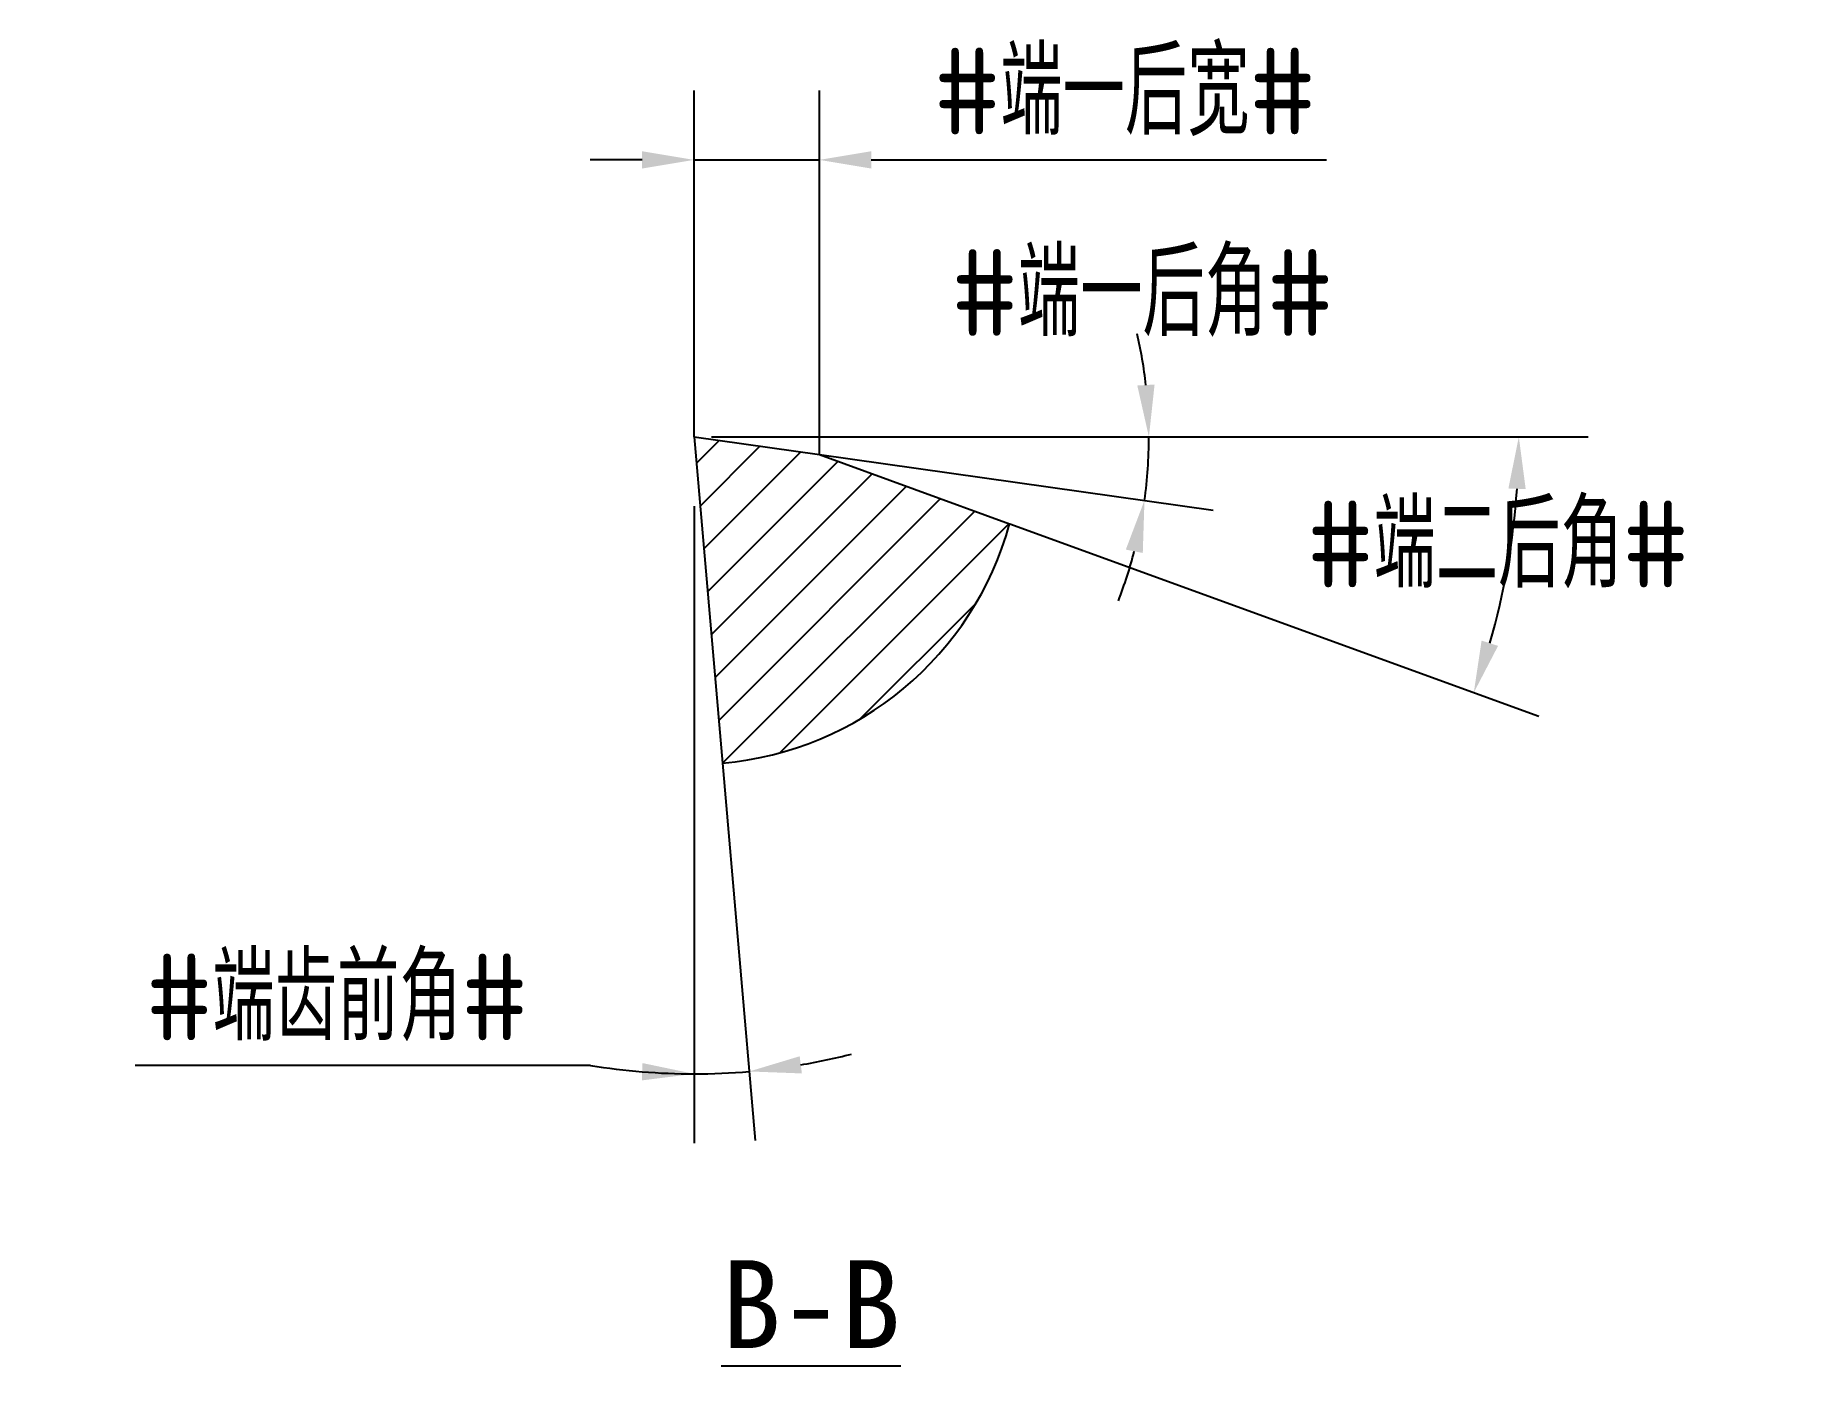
# Model space of a CAD drawing. Header units: millimetres. Extents: x 2489.2 to 2540.2, y 1167.4 to 1205.8.
import ezdxf

# ---------------------------------------------------------------- set-up
doc = ezdxf.new("R2010")
doc.units = ezdxf.units.MM
for name, color, linetype in [('保护层', 7, 'Continuous'), ('标注', 7, 'Continuous'), ('轮廓', 4, 'Continuous')]:
    doc.layers.add(name, color=color, linetype=linetype)
doc.styles.add('CFST0', font='gbenor.shx', dxfattribs={"bigfont": 'gbcbig.shx'})
doc.styles.get("Standard").update_dxf_attribs({"font": 'gbenor.shx'})
doc.dimstyles.new('TYToolDesignC1-1', dxfattribs={"dimtxt": 2.5, "dimasz": 1.5, "dimexe": 2, "dimexo": 0, "dimtad": 1, "dimtoh": 1, "dimdec": 3, "dimdsep": 46, "dimtxsty": 'CFST0', "dimcen": 2.502, "dimclrd": 3, "dimclre": 3, "dimclrt": 3, "dimazin": 2, "dimtfac": 1, "dimtdec": 3, "dimtmove": 0, "dimatfit": 3, "dimfxl": 1, "dimarcsym": 0})

# ---------------------------------------------------------------- blocks, each defined once
blk = doc.blocks.new('*D1')
at = {"layer": 'Defpoints', "color": 0, "transparency": 16777216}
for p in [(2508.259, 1194.19), (2508.259, 1194.19), (2508.259, 1192.19), (2509.079, 1184.77), (2509.323, 1175.824)]:
    blk.add_point(p, dxfattribs=at)
at = {"layer": '标注', "color": 3, "lineweight": -2, "transparency": 16777216}
for p, q in [((2508.259, 1192.19), (2508.259, 1173.793)), ((2509.079, 1184.77), (2510.028, 1173.87)), ((2505.269, 1176.037), (2492.114, 1176.037))]:
    blk.add_line(p, q, dxfattribs=at)
for start, end in [(260.6466, 270), (260.6544, 265.3272), (279.6478, 284.3206), (270, 274.975)]:
    blk.add_arc((2508.259, 1194.19), 18.397, start, end, dxfattribs=at)
at = {"layer": '标注', "color": 3, "transparency": 16777216}
for points in [[(2506.77, 1176.104), (2506.75, 1175.604), (2508.259, 1175.793)], [(2511.374, 1175.805), (2511.31, 1176.301), (2509.854, 1175.862)]]:
    blk.add_solid(points, dxfattribs=at)
at = {"layer": '标注', "color": 3, "transparency": 16777216, "insert": (2497.942, 1177.995), "char_height": 2.5, "attachment_point": 5, "style": 'CFST0'}
blk.add_mtext('#端齿前角#', dxfattribs=at)
blk = doc.blocks.new('*D3')
at = {"layer": 'Defpoints', "color": 0, "transparency": 16777216}
for p in [(2508.259, 1194.19), (2508.259, 1194.19), (2508.759, 1194.19), (2511.879, 1193.68), (2521.342, 1192.966)]:
    blk.add_point(p, dxfattribs=at)
at = {"layer": '标注', "color": 3, "lineweight": -2, "transparency": 16777216}
for p, q in [((2508.759, 1194.19), (2523.399, 1194.19)), ((2511.879, 1193.68), (2523.251, 1192.078))]:
    blk.add_line(p, q, dxfattribs=at)
for start, end in [(6.5438, 13.0876), (351.9807, 360), (338.8931, 345.4369)]:
    blk.add_arc((2508.259, 1194.19), 13.141, start, end, dxfattribs=at)
at = {"layer": '标注', "color": 3, "transparency": 16777216}
for points in [[(2521.563, 1195.702), (2521.064, 1195.673), (2521.399, 1194.19)], [(2520.732, 1190.935), (2521.222, 1190.837), (2521.271, 1192.357)]]:
    blk.add_solid(points, dxfattribs=at)
at = {"layer": '标注', "color": 3, "transparency": 16777216, "insert": (2521.213, 1198.34), "char_height": 2.5, "attachment_point": 5, "style": 'CFST0'}
blk.add_mtext('#端一后角#', dxfattribs=at)
blk = doc.blocks.new('*D4')
at = {"layer": 'Defpoints', "color": 0, "transparency": 16777216}
for p in [(2510.479, 1194.19), (2510.479, 1194.19), (2511.259, 1194.19), (2517.379, 1191.68), (2531.94, 1191.683)]:
    blk.add_point(p, dxfattribs=at)
at = {"layer": '标注', "color": 3, "lineweight": -2, "transparency": 16777216}
for p, q in [((2511.259, 1194.19), (2534.086, 1194.19)), ((2517.379, 1191.68), (2532.664, 1186.12))]:
    blk.add_line(p, q, dxfattribs=at)
blk.add_arc((2510.479, 1194.19), 21.608, 343.9885, 356.0217, dxfattribs=at)
at = {"layer": '标注', "color": 3, "transparency": 16777216}
for points in [[(2531.784, 1192.7), (2532.284, 1192.682), (2532.086, 1194.19)], [(2531.486, 1188.153), (2531.01, 1188.307), (2530.785, 1186.804)]]:
    blk.add_solid(points, dxfattribs=at)
at = {"layer": '标注', "color": 3, "transparency": 16777216, "insert": (2531.486, 1191.076), "char_height": 2.5, "attachment_point": 5, "style": 'CFST0'}
blk.add_mtext('#端二后角#', dxfattribs=at)
blk = doc.blocks.new('*D2')
at = {"layer": 'Defpoints', "color": 0, "transparency": 16777216}
for p in [(2511.879, 1202.19), (2508.259, 1194.19), (2511.879, 1193.68)]:
    blk.add_point(p, dxfattribs=at)
at = {"layer": '标注', "color": 3, "lineweight": -2, "transparency": 16777216}
for p, q in [((2508.259, 1194.19), (2508.259, 1204.19)), ((2511.879, 1193.68), (2511.879, 1204.19)), ((2506.759, 1202.19), (2505.259, 1202.19)), ((2508.259, 1202.19), (2511.879, 1202.19)), ((2513.379, 1202.19), (2526.533, 1202.19))]:
    blk.add_line(p, q, dxfattribs=at)
at = {"layer": '标注', "color": 3, "transparency": 16777216}
for points in [[(2506.759, 1202.44), (2506.759, 1201.94), (2508.259, 1202.19)], [(2513.379, 1202.44), (2513.379, 1201.94), (2511.879, 1202.19)]]:
    blk.add_solid(points, dxfattribs=at)
at = {"layer": '标注', "color": 3, "transparency": 16777216, "insert": (2520.706, 1204.148), "char_height": 2.5, "attachment_point": 5, "style": 'CFST0'}
blk.add_mtext('#端一后宽#', dxfattribs=at)

msp = doc.modelspace()

# ---------------------------------------------------------------- hatches: boundary and pattern name
at = {"layer": '轮廓'}
h = msp.add_hatch(dxfattribs=at)
h.set_pattern_fill('ANSI31', color=256, scale=0.3)
h.set_pattern_definition([(45, (2403.1776, 1107.1432), (-0.673519, 0.673519), [])])
h.paths.add_polyline_path([(2511.882, 1193.6809), (2508.2588, 1194.1901), (2509.0829, 1184.7701, 0.3134496), (2517.3759, 1191.6813)])

# ---------------------------------------------------------------- linework, layer by layer
at = {"layer": '轮廓', "linetype": 'Continuous'}
for p, q in [((2508.2588, 1194.1901), (2509.0829, 1184.7701)), ((2508.2588, 1194.1901), (2511.882, 1193.6809)), ((2511.882, 1193.6809), (2517.3759, 1191.6813))]:
    msp.add_line(p, q, dxfattribs=at)
msp.add_arc((2508.2588, 1194.1901), 9.456, 275, 344.61432, dxfattribs=at)

# ---------------------------------------------------------------- texts
at = {"layer": '保护层', "color": 3, "insert": (2509.0459, 1170.4109), "char_height": 2.53935, "width": 8.094015, "attachment_point": 1}
msp.add_mtext('{\\L\\f宋体|b0|i0|c134|p2;B-B}', dxfattribs=at)

# ---------------------------------------------------------------- dimensions: what is measured, and where the dimension line sits
at = {"layer": '标注'}
dim = msp.add_linear_dim(base=(2511.8788, 1202.1901), p1=(2508.2588, 1194.1901), p2=(2511.8788, 1193.6801), text='#端一后宽#', dimstyle='TYToolDesignC1-1', dxfattribs=at)
dim.commit()
dim.dimension.update_dxf_attribs({"geometry": '*D2', "text_midpoint": (2520.706, 1204.1479)})
for base, line1, line2, text, picture, middle in [((2521.3423, 1192.9658), ((2508.2588, 1194.1901), (2511.8788, 1193.6801)), ((2508.2588, 1194.1901), (2508.7588, 1194.1901)), '#端一后角#', '*D3', (2521.2131, 1196.3958)), ((2531.9404, 1191.6829), ((2510.4788, 1194.1901), (2517.3788, 1191.6801)), ((2510.4788, 1194.1901), (2511.2588, 1194.1901)), '#端二后角#', '*D4', (2531.4861, 1189.1322))]:
    dim = msp.add_angular_dim_2l(base=base, line1=line1, line2=line2, text=text, dimstyle='TYToolDesignC1-1', dxfattribs=at)
    dim.commit()
    dim.dimension.update_dxf_attribs({"geometry": picture, "text_midpoint": middle, "dimtype": 162})
dim = msp.add_angular_dim_2l(base=(2509.3231, 1175.8235), line1=((2508.2588, 1194.1901), (2509.0788, 1184.7701)), line2=((2508.2588, 1194.1901), (2508.2588, 1192.1901)), text='#端齿前角#', dimstyle='TYToolDesignC1-1', dxfattribs=at)
dim.commit()
dim.dimension.update_dxf_attribs({"geometry": '*D1', "text_midpoint": (2497.9415, 1177.9951)})

doc.saveas('drawing.dxf')
